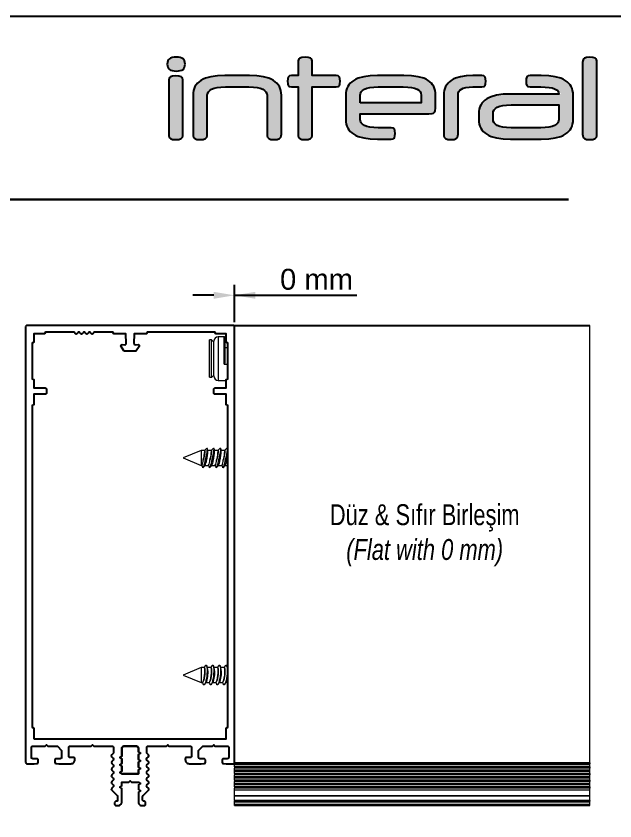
# Model space of a CAD drawing. Header units: millimetres. Extents: x 226 to 1066, y 456 to 1447.
# Drawn here: x 781.6 to 853.3, y 656.7 to 753 of the extents above; entities that cross this region are included whole.
import ezdxf

# ---------------------------------------------------------------- set-up
doc = ezdxf.new("R2010")
doc.units = ezdxf.units.MM
for name, color, linetype in [('ANTET', 140, 'Continuous'), ('Layer1', 7, 'Continuous'), ('PROFIL', 7, 'Continuous'), ('SLD-0', 179, 'Continuous'), ('yazı_numara_k', 11, 'Continuous')]:
    doc.layers.add(name, color=color, linetype=linetype)
doc.styles.add('SLDTEXTSTYLE3', font='TXT', dxfattribs={"width": 0.75})
doc.styles.get("Standard").update_dxf_attribs({"font": 'arial.ttf'})
doc.dimstyles.new('ISO-25$0', dxfattribs={"dimtxt": 2.5, "dimasz": 2.5, "dimexe": 1.25, "dimexo": 0.625, "dimtad": 1, "dimdec": 1, "dimtxsty": 'Standard', "dimcen": 2.5, "dimadec": 0, "dimazin": 0, "dimtfac": 1, "dimtdec": 1, "dimtmove": 0, "dimatfit": 3, "dimfxl": 1, "dimarcsym": 0})

# ---------------------------------------------------------------- blocks, each defined once
blk = doc.blocks.new('İnteral Logo - 2D')
at = {"layer": 'PROFIL', "ltscale": 10}
h = blk.add_hatch(color=7, dxfattribs=at)
h.paths.add_polyline_path([(2732.468, 1117.799), (2732.468, 1124.161), (2732.455, 1124.34), (2732.415, 1124.485), (2732.347, 1124.596), (2732.253, 1124.673), (2731.983, 1124.764), (2731.606, 1124.795), (2731.23, 1124.764), (2730.966, 1124.673), (2730.874, 1124.596), (2730.809, 1124.485), (2730.77, 1124.34), (2730.757, 1124.161), (2730.757, 1117.799), (2730.77, 1117.62), (2730.809, 1117.476), (2730.874, 1117.364), (2730.966, 1117.287), (2731.23, 1117.196), (2731.606, 1117.166), (2731.983, 1117.196), (2732.253, 1117.287), (2732.347, 1117.364), (2732.415, 1117.476), (2732.455, 1117.62)])
h.paths.add_polyline_path([(2732.724, 1126.21), (2732.709, 1126.411), (2732.662, 1126.584), (2732.584, 1126.728), (2732.475, 1126.844), (2732.33, 1126.932), (2732.146, 1126.995), (2731.923, 1127.033), (2731.66, 1127.046), (2731.396, 1127.033), (2731.173, 1126.995), (2730.989, 1126.932), (2730.844, 1126.844), (2730.735, 1126.728), (2730.657, 1126.584), (2730.61, 1126.411), (2730.595, 1126.21), (2730.61, 1126.009), (2730.657, 1125.836), (2730.735, 1125.692), (2730.844, 1125.576), (2730.989, 1125.488), (2731.173, 1125.425), (2731.396, 1125.387), (2731.66, 1125.374), (2731.923, 1125.387), (2732.146, 1125.425), (2732.33, 1125.488), (2732.475, 1125.576), (2732.584, 1125.692), (2732.662, 1125.836), (2732.709, 1126.009)])
for points in [[(2751.25, 1123.853), (2751.272, 1124.148), (2751.25, 1124.444), (2751.184, 1124.66), (2751.126, 1124.737), (2751.041, 1124.791), (2750.786, 1124.835), (2747.942, 1124.835), (2747.942, 1126.412), (2747.929, 1126.591), (2747.888, 1126.736), (2747.821, 1126.847), (2747.727, 1126.924), (2747.457, 1127.015), (2747.08, 1127.046), (2746.704, 1127.015), (2746.439, 1126.924), (2746.348, 1126.847), (2746.283, 1126.736), (2746.244, 1126.591), (2746.231, 1126.412), (2746.231, 1124.835), (2745.462, 1124.835), (2745.208, 1124.791), (2745.122, 1124.737), (2745.064, 1124.66), (2744.999, 1124.444), (2744.977, 1124.148), (2744.999, 1123.853), (2745.064, 1123.642), (2745.122, 1123.568), (2745.208, 1123.516), (2745.462, 1123.474), (2746.231, 1123.474), (2746.231, 1117.799), (2746.244, 1117.62), (2746.283, 1117.476), (2746.348, 1117.364), (2746.439, 1117.287), (2746.704, 1117.196), (2747.08, 1117.166), (2747.457, 1117.196), (2747.727, 1117.287), (2747.821, 1117.364), (2747.888, 1117.476), (2747.929, 1117.62), (2747.942, 1117.799), (2747.942, 1123.474), (2750.786, 1123.474), (2751.041, 1123.516), (2751.126, 1123.568), (2751.184, 1123.642)], [(2743.863, 1123.727), (2743.699, 1123.919), (2743.505, 1124.093), (2743.282, 1124.249), (2743.029, 1124.386), (2742.746, 1124.505), (2742.09, 1124.689), (2741.315, 1124.798), (2740.421, 1124.835), (2737.483, 1124.835), (2736.589, 1124.798), (2735.814, 1124.689), (2735.158, 1124.505), (2734.875, 1124.386), (2734.622, 1124.249), (2734.398, 1124.093), (2734.204, 1123.919), (2734.04, 1123.727), (2733.906, 1123.516), (2733.802, 1123.287), (2733.728, 1123.04), (2733.683, 1122.774), (2733.668, 1122.49), (2733.668, 1117.799), (2733.681, 1117.62), (2733.72, 1117.476), (2733.786, 1117.364), (2733.877, 1117.287), (2734.141, 1117.196), (2734.517, 1117.166), (2734.895, 1117.196), (2735.164, 1117.287), (2735.259, 1117.364), (2735.326, 1117.476), (2735.366, 1117.62), (2735.38, 1117.799), (2735.38, 1122.975), (2736.482, 1123.438), (2737.537, 1123.474), (2741.338, 1123.474), (2742.524, 1122.975), (2742.524, 1117.799), (2742.537, 1117.62), (2742.576, 1117.476), (2742.641, 1117.364), (2742.733, 1117.287), (2742.997, 1117.196), (2743.373, 1117.166), (2743.75, 1117.196), (2744.02, 1117.287), (2744.114, 1117.364), (2744.182, 1117.476), (2744.222, 1117.62), (2744.236, 1117.799), (2744.236, 1122.49), (2744.221, 1122.774), (2744.176, 1123.04), (2744.102, 1123.287), (2743.997, 1123.516)], [(2768.678, 1123.853), (2768.7, 1124.148), (2768.678, 1124.444), (2768.613, 1124.66), (2768.555, 1124.737), (2768.469, 1124.791), (2768.215, 1124.835), (2767.164, 1124.835), (2766.365, 1124.799), (2765.666, 1124.69), (2765.067, 1124.509), (2764.805, 1124.391), (2764.569, 1124.256), (2764.359, 1124.101), (2764.177, 1123.929), (2764.023, 1123.737), (2763.896, 1123.528), (2763.798, 1123.299), (2763.728, 1123.053), (2763.686, 1122.787), (2763.672, 1122.503), (2763.672, 1117.799), (2763.685, 1117.62), (2763.725, 1117.476), (2763.79, 1117.364), (2763.882, 1117.287), (2764.146, 1117.196), (2764.522, 1117.166), (2764.899, 1117.196), (2765.169, 1117.287), (2765.263, 1117.364), (2765.33, 1117.476), (2765.371, 1117.62), (2765.384, 1117.799), (2765.384, 1122.503), (2765.409, 1122.72), (2765.482, 1122.911), (2765.604, 1123.077), (2765.775, 1123.218), (2766.009, 1123.33), (2766.318, 1123.41), (2766.703, 1123.458), (2767.164, 1123.474), (2768.215, 1123.474), (2768.469, 1123.516), (2768.555, 1123.568), (2768.613, 1123.642)]]:
    blk.add_hatch(color=7, dxfattribs=at).paths.add_polyline_path(points)
at = {"layer": 'PROFIL', "ltscale": 10, "true_color": 0xfed100}
blk.add_hatch(color=40, dxfattribs=at).paths.add_polyline_path([(2781.992, 1126.412), (2781.979, 1126.591), (2781.938, 1126.736), (2781.871, 1126.847), (2781.776, 1126.924), (2781.507, 1127.015), (2781.13, 1127.046), (2780.754, 1127.015), (2780.489, 1126.924), (2780.398, 1126.847), (2780.332, 1126.736), (2780.293, 1126.591), (2780.28, 1126.412), (2780.28, 1117.799), (2780.293, 1117.62), (2780.332, 1117.476), (2780.398, 1117.364), (2780.489, 1117.287), (2780.754, 1117.196), (2781.13, 1117.166), (2781.507, 1117.196), (2781.776, 1117.287), (2781.871, 1117.364), (2781.938, 1117.476), (2781.979, 1117.62), (2781.992, 1117.799)])
at = {"layer": 'PROFIL', "ltscale": 10}
h = blk.add_hatch(color=7, dxfattribs=at)
h.paths.add_polyline_path([(2759.814, 1124.799), (2758.874, 1124.835), (2755.76, 1124.835), (2754.866, 1124.799), (2754.091, 1124.689), (2753.436, 1124.505), (2753.153, 1124.386), (2752.899, 1124.249), (2752.676, 1124.093), (2752.482, 1123.919), (2752.318, 1123.727), (2752.184, 1123.516), (2752.08, 1123.287), (2752.005, 1123.04), (2751.961, 1122.774), (2751.946, 1122.49), (2751.946, 1119.565), (2751.961, 1119.281), (2752.005, 1119.015), (2752.08, 1118.768), (2752.184, 1118.539), (2752.318, 1118.328), (2752.482, 1118.136), (2752.676, 1117.962), (2752.899, 1117.806), (2753.153, 1117.668), (2753.436, 1117.549), (2754.091, 1117.366), (2754.866, 1117.256), (2755.76, 1117.219), (2757.364, 1117.219), (2757.619, 1117.263), (2757.704, 1117.318), (2757.762, 1117.395), (2757.827, 1117.61), (2757.849, 1117.907), (2757.827, 1118.202), (2757.762, 1118.412), (2757.704, 1118.486), (2757.619, 1118.539), (2757.364, 1118.581), (2754.843, 1118.581), (2753.657, 1119.091), (2753.657, 1120.252), (2761.88, 1120.252), (2762.301, 1120.289), (2762.443, 1120.336), (2762.54, 1120.401), (2762.605, 1120.49), (2762.651, 1120.609), (2762.688, 1120.94), (2762.688, 1122.49), (2762.674, 1122.777), (2762.632, 1123.045), (2762.562, 1123.294), (2762.464, 1123.524), (2762.338, 1123.735), (2762.184, 1123.928), (2762.002, 1124.101), (2761.792, 1124.256), (2761.55, 1124.391), (2761.274, 1124.509), (2760.614, 1124.69)])
h.paths.add_polyline_path([(2760.977, 1121.587), (2760.977, 1122.49), (2760.945, 1122.712), (2760.85, 1122.908), (2760.692, 1123.076), (2760.471, 1123.218), (2760.178, 1123.33), (2759.806, 1123.41), (2759.353, 1123.458), (2758.82, 1123.474), (2755.814, 1123.474), (2755.287, 1123.456), (2754.837, 1123.403), (2754.465, 1123.315), (2754.17, 1123.191), (2753.946, 1123.041), (2753.785, 1122.874), (2753.689, 1122.69), (2753.657, 1122.49), (2753.657, 1121.587)], flags=16)
at = {"layer": 'PROFIL', "ltscale": 10, "true_color": 0xfed100}
h = blk.add_hatch(color=40, dxfattribs=at)
h.paths.add_polyline_path([(2779.148, 1119.565), (2779.148, 1122.49), (2779.133, 1122.774), (2779.088, 1123.04), (2779.014, 1123.287), (2778.91, 1123.516), (2778.776, 1123.727), (2778.612, 1123.919), (2778.418, 1124.093), (2778.194, 1124.249), (2777.941, 1124.386), (2777.658, 1124.505), (2777.002, 1124.689), (2776.228, 1124.799), (2775.334, 1124.835), (2774.012, 1124.835), (2773.756, 1124.793), (2773.669, 1124.74), (2773.608, 1124.667), (2773.537, 1124.453), (2773.514, 1124.148), (2773.537, 1123.853), (2773.608, 1123.642), (2773.669, 1123.568), (2773.756, 1123.516), (2774.012, 1123.474), (2776.262, 1123.474), (2776.931, 1123.251), (2777.152, 1123.13), (2777.71, 1122.625), (2771.667, 1122.625), (2770.773, 1122.588), (2769.998, 1122.478), (2769.343, 1122.295), (2769.059, 1122.176), (2768.806, 1122.038), (2768.583, 1121.883), (2768.389, 1121.708), (2768.225, 1121.516), (2768.091, 1121.305), (2767.987, 1121.076), (2767.912, 1120.829), (2767.867, 1120.563), (2767.852, 1120.279), (2767.852, 1119.565), (2767.867, 1119.281), (2767.912, 1119.015), (2767.987, 1118.768), (2768.091, 1118.539), (2768.225, 1118.328), (2768.389, 1118.136), (2768.583, 1117.962), (2768.806, 1117.806), (2769.059, 1117.668), (2769.343, 1117.549), (2769.998, 1117.366), (2770.773, 1117.256), (2771.667, 1117.219), (2775.334, 1117.219), (2776.228, 1117.256), (2777.002, 1117.366), (2777.658, 1117.549), (2777.941, 1117.668), (2778.194, 1117.806), (2778.418, 1117.962), (2778.612, 1118.136), (2778.776, 1118.328), (2778.91, 1118.539), (2779.014, 1118.768), (2779.088, 1119.015), (2779.133, 1119.281)])
h.paths.add_polyline_path([(2777.436, 1119.091), (2776.334, 1118.617), (2775.28, 1118.581), (2770.75, 1118.581), (2769.564, 1119.091), (2769.564, 1120.819), (2770.666, 1121.282), (2771.721, 1121.317), (2777.436, 1121.317)], flags=16)
at = {"layer": 'PROFIL', "color": 7, "ltscale": 10}
for points in [[(2732.724, 1126.21), (2732.709, 1126.411), (2732.662, 1126.584), (2732.584, 1126.728), (2732.475, 1126.844), (2732.33, 1126.932), (2732.146, 1126.995), (2731.923, 1127.033), (2731.66, 1127.046), (2731.396, 1127.033), (2731.173, 1126.995), (2730.989, 1126.932), (2730.844, 1126.844), (2730.735, 1126.728), (2730.657, 1126.584), (2730.61, 1126.411), (2730.595, 1126.21), (2730.61, 1126.009), (2730.657, 1125.836), (2730.735, 1125.692), (2730.844, 1125.576), (2730.989, 1125.488), (2731.173, 1125.425), (2731.396, 1125.387), (2731.66, 1125.374), (2731.923, 1125.387), (2732.146, 1125.425), (2732.33, 1125.488), (2732.475, 1125.576), (2732.584, 1125.692), (2732.662, 1125.836), (2732.709, 1126.009)], [(2751.25, 1123.853), (2751.272, 1124.148), (2751.25, 1124.444), (2751.184, 1124.66), (2751.126, 1124.737), (2751.041, 1124.791), (2750.786, 1124.835), (2747.942, 1124.835), (2747.942, 1126.412), (2747.929, 1126.591), (2747.888, 1126.736), (2747.821, 1126.847), (2747.727, 1126.924), (2747.457, 1127.015), (2747.08, 1127.046), (2746.704, 1127.015), (2746.439, 1126.924), (2746.348, 1126.847), (2746.283, 1126.736), (2746.244, 1126.591), (2746.231, 1126.412), (2746.231, 1124.835), (2745.462, 1124.835), (2745.208, 1124.791), (2745.122, 1124.737), (2745.064, 1124.66), (2744.999, 1124.444), (2744.977, 1124.148), (2744.999, 1123.853), (2745.064, 1123.642), (2745.122, 1123.568), (2745.208, 1123.516), (2745.462, 1123.474), (2746.231, 1123.474), (2746.231, 1117.799), (2746.244, 1117.62), (2746.283, 1117.476), (2746.348, 1117.364), (2746.439, 1117.287), (2746.704, 1117.196), (2747.08, 1117.166), (2747.457, 1117.196), (2747.727, 1117.287), (2747.821, 1117.364), (2747.888, 1117.476), (2747.929, 1117.62), (2747.942, 1117.799), (2747.942, 1123.474), (2750.786, 1123.474), (2751.041, 1123.516), (2751.126, 1123.568), (2751.184, 1123.642)], [(2732.468, 1117.799), (2732.468, 1124.161), (2732.455, 1124.34), (2732.415, 1124.485), (2732.347, 1124.596), (2732.253, 1124.673), (2731.983, 1124.764), (2731.606, 1124.795), (2731.23, 1124.764), (2730.966, 1124.673), (2730.874, 1124.596), (2730.809, 1124.485), (2730.77, 1124.34), (2730.757, 1124.161), (2730.757, 1117.799), (2730.77, 1117.62), (2730.809, 1117.476), (2730.874, 1117.364), (2730.966, 1117.287), (2731.23, 1117.196), (2731.606, 1117.166), (2731.983, 1117.196), (2732.253, 1117.287), (2732.347, 1117.364), (2732.415, 1117.476), (2732.455, 1117.62)], [(2743.863, 1123.727), (2743.699, 1123.919), (2743.505, 1124.093), (2743.282, 1124.249), (2743.029, 1124.386), (2742.746, 1124.505), (2742.09, 1124.689), (2741.315, 1124.798), (2740.421, 1124.835), (2737.483, 1124.835), (2736.589, 1124.798), (2735.814, 1124.689), (2735.158, 1124.505), (2734.875, 1124.386), (2734.622, 1124.249), (2734.398, 1124.093), (2734.204, 1123.919), (2734.04, 1123.727), (2733.906, 1123.516), (2733.802, 1123.287), (2733.728, 1123.04), (2733.683, 1122.774), (2733.668, 1122.49), (2733.668, 1117.799), (2733.681, 1117.62), (2733.72, 1117.476), (2733.786, 1117.364), (2733.877, 1117.287), (2734.141, 1117.196), (2734.517, 1117.166), (2734.895, 1117.196), (2735.164, 1117.287), (2735.259, 1117.364), (2735.326, 1117.476), (2735.366, 1117.62), (2735.38, 1117.799), (2735.38, 1122.49), (2735.412, 1122.69), (2735.508, 1122.874), (2735.668, 1123.041), (2735.892, 1123.191), (2736.187, 1123.315), (2736.559, 1123.403), (2737.009, 1123.456), (2737.537, 1123.474), (2740.367, 1123.474), (2740.895, 1123.456), (2741.344, 1123.403), (2741.717, 1123.315), (2742.012, 1123.191), (2742.236, 1123.041), (2742.396, 1122.874), (2742.492, 1122.69), (2742.524, 1122.49), (2742.524, 1117.799), (2742.537, 1117.62), (2742.576, 1117.476), (2742.641, 1117.364), (2742.733, 1117.287), (2742.997, 1117.196), (2743.373, 1117.166), (2743.75, 1117.196), (2744.02, 1117.287), (2744.114, 1117.364), (2744.182, 1117.476), (2744.222, 1117.62), (2744.236, 1117.799), (2744.236, 1122.49), (2744.221, 1122.774), (2744.176, 1123.04), (2744.102, 1123.287), (2743.997, 1123.516)], [(2762.002, 1124.101), (2761.792, 1124.256), (2761.55, 1124.391), (2761.274, 1124.509), (2760.614, 1124.69), (2759.814, 1124.799), (2758.874, 1124.835), (2755.76, 1124.835), (2754.866, 1124.799), (2754.091, 1124.689), (2753.436, 1124.505), (2753.153, 1124.386), (2752.899, 1124.249), (2752.676, 1124.093), (2752.482, 1123.919), (2752.318, 1123.727), (2752.184, 1123.516), (2752.08, 1123.287), (2752.005, 1123.04), (2751.961, 1122.774), (2751.946, 1122.49), (2751.946, 1119.565), (2751.961, 1119.281), (2752.005, 1119.015), (2752.08, 1118.768), (2752.184, 1118.539), (2752.318, 1118.328), (2752.482, 1118.136), (2752.676, 1117.962), (2752.899, 1117.806), (2753.153, 1117.668), (2753.436, 1117.549), (2754.091, 1117.366), (2754.866, 1117.256), (2755.76, 1117.219), (2757.364, 1117.219), (2757.619, 1117.263), (2757.704, 1117.318), (2757.762, 1117.395), (2757.827, 1117.61), (2757.849, 1117.907), (2757.827, 1118.202), (2757.762, 1118.412), (2757.704, 1118.486), (2757.619, 1118.539), (2757.364, 1118.581), (2755.814, 1118.581), (2755.287, 1118.599), (2754.837, 1118.653), (2754.465, 1118.744), (2754.17, 1118.871), (2753.946, 1119.023), (2753.785, 1119.189), (2753.689, 1119.37), (2753.657, 1119.565), (2753.657, 1120.252), (2761.88, 1120.252), (2762.301, 1120.289), (2762.443, 1120.336), (2762.54, 1120.401), (2762.605, 1120.49), (2762.651, 1120.609), (2762.688, 1120.94), (2762.688, 1122.49), (2762.674, 1122.777), (2762.632, 1123.045), (2762.562, 1123.294), (2762.464, 1123.524), (2762.338, 1123.735), (2762.184, 1123.928)], [(2768.678, 1123.853), (2768.7, 1124.148), (2768.678, 1124.444), (2768.613, 1124.66), (2768.555, 1124.737), (2768.469, 1124.791), (2768.215, 1124.835), (2767.164, 1124.835), (2766.365, 1124.799), (2765.666, 1124.69), (2765.067, 1124.509), (2764.805, 1124.391), (2764.569, 1124.256), (2764.359, 1124.101), (2764.177, 1123.929), (2764.023, 1123.737), (2763.896, 1123.528), (2763.798, 1123.299), (2763.728, 1123.053), (2763.686, 1122.787), (2763.672, 1122.503), (2763.672, 1117.799), (2763.685, 1117.62), (2763.725, 1117.476), (2763.79, 1117.364), (2763.882, 1117.287), (2764.146, 1117.196), (2764.522, 1117.166), (2764.899, 1117.196), (2765.169, 1117.287), (2765.263, 1117.364), (2765.33, 1117.476), (2765.371, 1117.62), (2765.384, 1117.799), (2765.384, 1122.503), (2765.409, 1122.72), (2765.482, 1122.911), (2765.604, 1123.077), (2765.775, 1123.218), (2766.009, 1123.33), (2766.318, 1123.41), (2766.703, 1123.458), (2767.164, 1123.474), (2768.215, 1123.474), (2768.469, 1123.516), (2768.555, 1123.568), (2768.613, 1123.642)], [(2753.657, 1121.587), (2753.657, 1122.49), (2753.689, 1122.69), (2753.785, 1122.874), (2753.946, 1123.041), (2754.17, 1123.191), (2754.465, 1123.315), (2754.837, 1123.403), (2755.287, 1123.456), (2755.814, 1123.474), (2758.82, 1123.474), (2759.353, 1123.458), (2759.806, 1123.41), (2760.178, 1123.33), (2760.471, 1123.218), (2760.692, 1123.076), (2760.85, 1122.908), (2760.945, 1122.712), (2760.977, 1122.49), (2760.977, 1121.587)]]:
    blk.add_lwpolyline(points, close=True, dxfattribs=at)
at = {"layer": 'PROFIL', "color": 40, "ltscale": 10, "true_color": 0xfed100}
for points in [[(2781.992, 1117.799), (2781.992, 1126.412), (2781.979, 1126.591), (2781.938, 1126.736), (2781.871, 1126.847), (2781.776, 1126.924), (2781.507, 1127.015), (2781.13, 1127.046), (2780.754, 1127.015), (2780.489, 1126.924), (2780.398, 1126.847), (2780.332, 1126.736), (2780.293, 1126.591), (2780.28, 1126.412), (2780.28, 1117.799), (2780.293, 1117.62), (2780.332, 1117.476), (2780.398, 1117.364), (2780.489, 1117.287), (2780.754, 1117.196), (2781.13, 1117.166), (2781.507, 1117.196), (2781.776, 1117.287), (2781.871, 1117.364), (2781.938, 1117.476), (2781.979, 1117.62)], [(2779.148, 1119.565), (2779.148, 1122.49), (2779.133, 1122.774), (2779.088, 1123.04), (2779.014, 1123.287), (2778.91, 1123.516), (2778.776, 1123.727), (2778.612, 1123.919), (2778.418, 1124.093), (2778.194, 1124.249), (2777.941, 1124.386), (2777.658, 1124.505), (2777.002, 1124.689), (2776.228, 1124.799), (2775.334, 1124.835), (2774.012, 1124.835), (2773.756, 1124.793), (2773.669, 1124.74), (2773.608, 1124.667), (2773.537, 1124.453), (2773.514, 1124.148), (2773.537, 1123.853), (2773.608, 1123.642), (2773.669, 1123.568), (2773.756, 1123.516), (2774.012, 1123.474), (2775.28, 1123.474), (2775.812, 1123.46), (2776.265, 1123.418), (2776.638, 1123.349), (2776.931, 1123.251), (2777.152, 1123.13), (2777.31, 1122.987), (2777.405, 1122.823), (2777.436, 1122.638), (2777.436, 1122.625), (2771.667, 1122.625), (2770.773, 1122.588), (2769.998, 1122.478), (2769.343, 1122.295), (2769.059, 1122.176), (2768.806, 1122.038), (2768.583, 1121.883), (2768.389, 1121.708), (2768.225, 1121.516), (2768.091, 1121.305), (2767.987, 1121.076), (2767.912, 1120.829), (2767.867, 1120.563), (2767.852, 1120.279), (2767.852, 1119.565), (2767.867, 1119.281), (2767.912, 1119.015), (2767.987, 1118.768), (2768.091, 1118.539), (2768.225, 1118.328), (2768.389, 1118.136), (2768.583, 1117.962), (2768.806, 1117.806), (2769.059, 1117.668), (2769.343, 1117.549), (2769.998, 1117.366), (2770.773, 1117.256), (2771.667, 1117.219), (2775.334, 1117.219), (2776.228, 1117.256), (2777.002, 1117.366), (2777.658, 1117.549), (2777.941, 1117.668), (2778.194, 1117.806), (2778.418, 1117.962), (2778.612, 1118.136), (2778.776, 1118.328), (2778.91, 1118.539), (2779.014, 1118.768), (2779.088, 1119.015), (2779.133, 1119.281)], [(2769.564, 1119.565), (2769.564, 1120.333), (2769.596, 1120.534), (2769.692, 1120.717), (2769.852, 1120.884), (2770.077, 1121.034), (2770.371, 1121.158), (2770.744, 1121.246), (2771.194, 1121.299), (2771.721, 1121.317), (2777.436, 1121.317), (2777.436, 1119.565), (2777.404, 1119.37), (2777.308, 1119.189), (2777.148, 1119.023), (2776.924, 1118.871), (2776.629, 1118.744), (2776.257, 1118.653), (2775.807, 1118.599), (2775.28, 1118.581), (2771.721, 1118.581), (2771.194, 1118.599), (2770.744, 1118.653), (2770.371, 1118.744), (2770.077, 1118.871), (2769.852, 1119.023), (2769.692, 1119.189), (2769.596, 1119.37)]]:
    blk.add_lwpolyline(points, close=True, dxfattribs=at)
blk = doc.blocks.new('MN50.S.1')
at = {"color": 252}
blk.add_lwpolyline([(9907.25, 888.558), (9907.25, 1185.558), (10117.25, 1185.558), (10117.25, 888.558)], close=True, dxfattribs=at)
at = {"color": 0, "const_width": 0.3}
blk.add_lwpolyline([(9915.277, 1163.602), (10109.255, 1163.602)], dxfattribs=at)
at = {"layer": 'yazı_numara_k', "color": 140}
blk.add_blockref('İnteral Logo - 2D', (7330.652, 53.602), dxfattribs=at)
blk = doc.blocks.new('*D19')
at = {"color": 0, "lineweight": -2, "transparency": 16777216}
for p, q in [((807.773, 716.395), (807.773, 720.861)), ((807.773, 716.536), (807.773, 720.861)), ((805.273, 719.611), (802.773, 719.611)), ((807.773, 719.611), (822.381, 719.611)), ((807.773, 719.611), (807.773, 719.611))]:
    blk.add_line(p, q, dxfattribs=at)
at = {"color": 0, "transparency": 16777216}
for points in [[(805.273, 719.194), (805.273, 720.028), (807.773, 719.611)], [(810.273, 720.028), (810.273, 719.194), (807.773, 719.611)]]:
    blk.add_solid(points, dxfattribs=at)
at = {"layer": 'Defpoints', "color": 0, "transparency": 16777216}
for p in [(807.773, 719.611), (807.773, 715.911), (807.773, 715.77)]:
    blk.add_point(p, dxfattribs=at)
at = {"color": 0, "transparency": 16777216, "insert": (817.577, 721.512), "char_height": 2.5, "attachment_point": 5}
blk.add_mtext('{0 mm}', dxfattribs=at)
blk = doc.blocks.new('K.F.İ.6D')
at = {"color": 7, "linetype": 'Continuous', "lineweight": 15}
for p, q in [((599.023, 716.011), (597.765, 716.011)), ((597.773, 666.511), (597.773, 715.912)), ((597.773, 663.661), (597.773, 715.912)), ((597.773, 663.661), (597.773, 715.912)), ((640.273, 715.911), (597.773, 715.911)), ((640.273, 716.011), (599.023, 716.011)), ((640.273, 715.911), (640.273, 716.011)), ((640.273, 663.611), (640.273, 715.911)), ((595.013, 714.278), (594.79, 714.278)), ((594.79, 709.798), (594.79, 714.278)), ((595.28, 714.011), (595.013, 714.278)), ((595.013, 709.798), (595.013, 714.278)), ((596.507, 714.651), (595.813, 714.651)), ((596.613, 714.544), (596.613, 711.576)), ((595.28, 709.958), (595.28, 714.118)), ((596.973, 713.318), (596.613, 713.318)), ((596.507, 711.371), (596.973, 711.371)), ((594.79, 709.798), (595.013, 709.798)), ((595.013, 709.798), (595.28, 710.064)), ((595.813, 709.424), (596.773, 709.424)), ((593.773, 701.031), (591.623, 700.136)), ((594.207, 701.031), (593.773, 701.031)), ((593.773, 701.031), (593.773, 699.241)), ((594.459, 701.305), (594.204, 701.049)), ((594.589, 701.016), (594.479, 701.301)), ((595.007, 701.031), (594.579, 701.031)), ((595.259, 701.305), (595.004, 701.049)), ((595.389, 701.016), (595.279, 701.301)), ((595.807, 701.031), (595.379, 701.031)), ((596.059, 701.305), (595.804, 701.049)), ((596.189, 701.016), (596.079, 701.301)), ((596.607, 701.031), (596.179, 701.031)), ((596.859, 701.305), (596.604, 701.049)), ((596.973, 701.056), (596.879, 701.301)), ((591.623, 700.136), (593.773, 699.241)), ((593.773, 699.241), (593.868, 699.241)), ((593.86, 699.25), (593.968, 698.971)), ((593.987, 698.967), (594.243, 699.223)), ((594.255, 699.241), (594.668, 699.241)), ((594.66, 699.25), (594.768, 698.971)), ((594.787, 698.967), (595.043, 699.223)), ((595.055, 699.241), (595.468, 699.241)), ((595.46, 699.25), (595.568, 698.971)), ((595.587, 698.967), (595.843, 699.223)), ((595.855, 699.241), (596.268, 699.241)), ((596.26, 699.25), (596.368, 698.971)), ((596.387, 698.967), (596.643, 699.223)), ((596.655, 699.241), (596.973, 699.241)), ((593.773, 675.031), (591.623, 674.136)), ((594.115, 675.031), (593.773, 675.031)), ((593.773, 675.031), (593.773, 673.241)), ((594.279, 675.283), (594.084, 675.031)), ((594.544, 674.995), (594.414, 675.268)), ((594.915, 675.031), (594.527, 675.031)), ((595.079, 675.283), (594.884, 675.031)), ((595.344, 674.995), (595.214, 675.268)), ((595.715, 675.031), (595.327, 675.031)), ((595.879, 675.283), (595.684, 675.031)), ((596.144, 674.995), (596.014, 675.268)), ((596.515, 675.031), (596.127, 675.031)), ((596.679, 675.283), (596.484, 675.031)), ((596.944, 674.995), (596.814, 675.268)), ((596.973, 675.031), (596.927, 675.031)), ((591.623, 674.136), (593.773, 673.241)), ((593.773, 673.241), (593.94, 673.241)), ((593.92, 673.241), (594.032, 673.004)), ((594.167, 672.989), (594.377, 673.26)), ((594.362, 673.241), (594.74, 673.241)), ((594.423, 673.343), (594.377, 673.26)), ((594.72, 673.241), (594.832, 673.004)), ((594.967, 672.989), (595.177, 673.26)), ((595.162, 673.241), (595.54, 673.241)), ((595.223, 673.343), (595.177, 673.26)), ((595.52, 673.241), (595.632, 673.004)), ((595.767, 672.989), (595.977, 673.26)), ((595.962, 673.241), (596.34, 673.241)), ((596.023, 673.343), (595.977, 673.26)), ((596.32, 673.241), (596.432, 673.004)), ((596.567, 672.989), (596.973, 673.514)), ((597.773, 663.611), (597.773, 666.511)), ((597.773, 663.611), (597.773, 663.511)), ((597.773, 663.371), (597.773, 663.511)), ((597.773, 663.159), (597.773, 663.371)), ((597.773, 663.159), (597.773, 662.971)), ((640.273, 663.611), (640.273, 663.511)), ((640.273, 663.371), (640.273, 663.511)), ((640.273, 663.159), (640.273, 663.371)), ((640.273, 663.159), (640.273, 662.971)), ((597.773, 662.759), (597.773, 662.971)), ((597.773, 662.571), (597.773, 662.759)), ((597.773, 662.359), (597.773, 662.571)), ((597.773, 662.359), (597.773, 662.171)), ((597.773, 661.959), (597.773, 662.171)), ((640.273, 662.759), (640.273, 662.971)), ((640.273, 662.571), (640.273, 662.759)), ((640.273, 662.359), (640.273, 662.571)), ((640.273, 662.359), (640.273, 662.171)), ((640.273, 661.959), (640.273, 662.171)), ((597.773, 661.771), (597.773, 661.959)), ((597.773, 661.559), (597.773, 661.771)), ((597.773, 661.559), (597.773, 661.371)), ((597.773, 661.159), (597.773, 661.371)), ((640.273, 661.771), (640.273, 661.959)), ((640.273, 661.559), (640.273, 661.771)), ((640.273, 661.559), (640.273, 661.371)), ((640.273, 661.159), (640.273, 661.371)), ((597.773, 660.971), (597.773, 661.159)), ((597.773, 660.759), (597.773, 660.971)), ((597.773, 660.759), (597.773, 660.571)), ((597.773, 660.359), (597.773, 660.571)), ((597.773, 659.682), (597.773, 660.359)), ((640.273, 660.971), (640.273, 661.159)), ((640.273, 660.759), (640.273, 660.971)), ((640.273, 660.759), (640.273, 660.571)), ((640.273, 660.359), (640.273, 660.571)), ((640.273, 659.682), (640.273, 660.359)), ((597.773, 659.611), (597.773, 659.682)), ((597.773, 659.111), (597.773, 659.611)), ((640.273, 659.611), (640.273, 659.682)), ((640.273, 659.111), (640.273, 659.611)), ((597.773, 659.111), (597.773, 659.011)), ((597.773, 658.911), (597.773, 659.011)), ((597.773, 658.611), (597.773, 658.911)), ((597.773, 658.511), (597.773, 658.611)), ((640.273, 659.111), (640.273, 659.011)), ((640.273, 658.911), (640.273, 659.011)), ((640.273, 658.611), (640.273, 658.911)), ((640.273, 658.511), (640.273, 658.611))]:
    blk.add_line(p, q, dxfattribs=at)
at = {"color": 8, "linetype": 'Continuous', "lineweight": 15}
for p, q in [((595.813, 714.651), (595.813, 709.424)), ((596.507, 711.371), (596.507, 714.651)), ((640.273, 663.611), (597.773, 663.611)), ((640.273, 663.511), (597.773, 663.511)), ((640.273, 663.371), (597.773, 663.371)), ((640.273, 663.159), (597.773, 663.159)), ((640.273, 662.971), (597.773, 662.971)), ((640.273, 662.759), (597.773, 662.759)), ((640.273, 662.571), (597.773, 662.571)), ((640.273, 662.359), (597.773, 662.359)), ((640.273, 662.171), (597.773, 662.171)), ((640.273, 661.959), (597.773, 661.959)), ((640.273, 661.771), (597.773, 661.771)), ((640.273, 661.559), (597.773, 661.559)), ((640.273, 661.371), (597.773, 661.371)), ((640.273, 661.159), (597.773, 661.159)), ((640.273, 660.971), (597.773, 660.971)), ((640.273, 660.759), (597.773, 660.759)), ((640.273, 660.571), (597.773, 660.571)), ((640.273, 660.359), (597.773, 660.359)), ((640.273, 659.682), (597.773, 659.682)), ((640.273, 659.611), (597.773, 659.611)), ((640.273, 659.111), (597.773, 659.111)), ((640.273, 659.011), (597.773, 659.011)), ((640.273, 658.911), (597.773, 658.911)), ((640.273, 658.611), (597.773, 658.611))]:
    blk.add_line(p, q, dxfattribs=at)
at = {"ltscale": 0.1}
blk.add_line((597.773, 666.511), (597.773, 666.511), dxfattribs=at)
at = {"color": 7}
blk.add_line((640.273, 658.511), (597.773, 658.511), dxfattribs=at)
at = {"color": 7, "linetype": 'Continuous', "lineweight": 15, "flags": 128}
for points in [[(596.613, 711.576), (596.599, 711.475), (596.583, 711.435), (596.552, 711.391), (596.533, 711.378), (596.511, 711.371), (596.507, 711.371)], [(594.459, 701.305), (594.468, 701.311), (594.483, 701.28), (594.483, 701.183), (594.468, 701.025), (594.439, 700.815), (594.397, 700.566), (594.345, 700.292), (594.286, 700.009), (594.223, 699.733), (594.161, 699.481), (594.102, 699.267), (594.05, 699.103), (594.008, 699), (593.979, 698.962), (593.968, 698.971)], [(594.192, 701.031), (594.205, 701.05), (594.221, 701.035), (594.221, 700.948), (594.205, 700.797), (594.174, 700.594), (594.131, 700.356), (594.079, 700.103), (594.023, 699.857)], [(595.259, 701.305), (595.268, 701.311), (595.283, 701.28), (595.283, 701.183), (595.268, 701.025), (595.239, 700.815), (595.197, 700.566), (595.145, 700.292), (595.086, 700.009), (595.023, 699.733), (594.961, 699.481), (594.902, 699.267), (594.85, 699.103), (594.808, 699), (594.779, 698.962), (594.768, 698.971)], [(594.992, 701.031), (595.005, 701.05), (595.021, 701.035), (595.021, 700.948), (595.005, 700.797), (594.974, 700.594), (594.931, 700.356), (594.879, 700.103), (594.823, 699.857)], [(596.059, 701.305), (596.068, 701.311), (596.083, 701.28), (596.083, 701.183), (596.068, 701.025), (596.039, 700.815), (595.997, 700.566), (595.945, 700.292), (595.886, 700.009), (595.823, 699.733), (595.761, 699.481), (595.702, 699.267), (595.65, 699.103), (595.608, 699), (595.579, 698.962), (595.568, 698.971)], [(595.792, 701.031), (595.805, 701.05), (595.821, 701.035), (595.821, 700.948), (595.805, 700.797), (595.774, 700.594), (595.731, 700.356), (595.679, 700.103), (595.623, 699.857)], [(596.859, 701.305), (596.868, 701.311), (596.883, 701.28), (596.883, 701.183), (596.868, 701.025), (596.839, 700.815), (596.797, 700.566), (596.745, 700.292), (596.686, 700.009), (596.623, 699.733), (596.561, 699.481), (596.502, 699.267), (596.45, 699.103), (596.408, 699), (596.379, 698.962), (596.368, 698.971)], [(596.592, 701.031), (596.605, 701.05), (596.621, 701.035), (596.621, 700.948), (596.605, 700.797), (596.574, 700.594), (596.531, 700.356), (596.479, 700.103), (596.423, 699.857)], [(594.087, 675.031), (594.131, 675.046), (594.174, 674.994), (594.205, 674.872), (594.221, 674.69), (594.221, 674.464), (594.205, 674.212), (594.174, 673.955), (594.131, 673.716), (594.079, 673.513), (594.023, 673.365)], [(594.279, 675.283), (594.286, 675.291), (594.345, 675.329), (594.397, 675.298), (594.439, 675.2), (594.468, 675.04), (594.483, 674.827), (594.483, 674.574), (594.468, 674.295), (594.439, 674.008), (594.397, 673.728), (594.345, 673.471), (594.286, 673.253), (594.223, 673.087), (594.161, 672.981), (594.102, 672.943), (594.05, 672.974), (594.032, 673.004)], [(594.887, 675.031), (594.931, 675.046), (594.974, 674.994), (595.005, 674.872), (595.021, 674.69), (595.021, 674.464), (595.005, 674.212), (594.974, 673.955), (594.931, 673.716), (594.879, 673.513), (594.823, 673.365)], [(595.079, 675.283), (595.086, 675.291), (595.145, 675.329), (595.197, 675.298), (595.239, 675.2), (595.268, 675.04), (595.283, 674.827), (595.283, 674.574), (595.268, 674.295), (595.239, 674.008), (595.197, 673.728), (595.145, 673.471), (595.086, 673.253), (595.023, 673.087), (594.961, 672.981), (594.902, 672.943), (594.85, 672.974), (594.832, 673.004)], [(595.687, 675.031), (595.731, 675.046), (595.774, 674.994), (595.805, 674.872), (595.821, 674.69), (595.821, 674.464), (595.805, 674.212), (595.774, 673.955), (595.731, 673.716), (595.679, 673.513), (595.623, 673.365)], [(595.879, 675.283), (595.886, 675.291), (595.945, 675.329), (595.997, 675.298), (596.039, 675.2), (596.068, 675.04), (596.083, 674.827), (596.083, 674.574), (596.068, 674.295), (596.039, 674.008), (595.997, 673.728), (595.945, 673.471), (595.886, 673.253), (595.823, 673.087), (595.761, 672.981), (595.702, 672.943), (595.65, 672.974), (595.632, 673.004)], [(596.487, 675.031), (596.531, 675.046), (596.574, 674.994), (596.605, 674.872), (596.621, 674.69), (596.621, 674.464), (596.605, 674.212), (596.574, 673.955), (596.531, 673.716), (596.479, 673.513), (596.423, 673.365)], [(596.679, 675.283), (596.686, 675.291), (596.745, 675.329), (596.797, 675.298), (596.839, 675.2), (596.868, 675.04), (596.883, 674.827), (596.883, 674.574), (596.868, 674.295), (596.839, 674.008), (596.797, 673.728), (596.788, 673.675)], [(596.941, 674.994), (596.947, 674.989), (596.973, 674.861)], [(593.94, 673.249), (593.951, 673.244), (594.005, 673.32), (594.023, 673.365)], [(594.74, 673.249), (594.751, 673.244), (594.805, 673.32), (594.823, 673.365)], [(595.54, 673.249), (595.551, 673.244), (595.605, 673.32), (595.623, 673.365)], [(596.34, 673.249), (596.351, 673.244), (596.405, 673.32), (596.423, 673.365)], [(596.79, 673.678), (596.745, 673.471), (596.686, 673.253), (596.623, 673.087), (596.561, 672.981), (596.502, 672.943), (596.45, 672.974), (596.432, 673.004)]]:
    blk.add_lwpolyline(points, dxfattribs=at)
at = {"ltscale": 0.1}
blk.add_lwpolyline([(586.273, 662.311), (584.273, 662.311), (584.023, 662.47), (584.273, 662.63), (584.273, 663.211), (584.023, 663.37), (584.273, 663.53), (584.273, 664.111), (584.023, 664.27), (584.273, 664.43), (584.273, 665.361, -0.414214), (584.523, 665.611), (586.023, 665.611, -0.414214), (586.273, 665.361), (586.273, 664.92), (586.523, 664.761), (586.273, 664.602), (586.273, 664.02), (586.523, 663.861), (586.273, 663.702), (586.273, 663.12), (586.523, 662.961), (586.273, 662.802)], format="xyb", close=True, dxfattribs=at)
at = {"color": 7, "linetype": 'Continuous', "lineweight": 15}
for centre, radius, start, end in [((595.813, 714.118), 0.533, 90, 180), ((596.507, 714.544), 0.107, 0, 90), ((595.813, 709.958), 0.533, 180, 270), ((587.929, 701.288), 6.659, 347.21905, 357.63709), ((588.729, 701.288), 6.659, 347.21905, 357.63709), ((589.529, 701.288), 6.659, 347.21905, 357.63709), ((587.08, 701.833), 9.95, 348.29909, 353.87659), ((590.92, 700.327), 3.139, 339.90746, 351.37751), ((591.921, 700.256), 2.541, 336.01505, 350.0006), ((591.72, 700.327), 3.139, 339.90746, 351.37751), ((592.721, 700.256), 2.541, 336.01505, 350.0006), ((592.52, 700.327), 3.139, 339.90746, 351.37751), ((593.521, 700.256), 2.541, 336.01505, 350.0006), ((593.32, 700.327), 3.139, 339.90746, 351.37751), ((594.321, 700.256), 2.541, 336.01505, 350.0006), ((591.365, 674.391), 3.233, 341.077, 10.73531), ((592.165, 674.391), 3.233, 341.077, 10.73531), ((592.965, 674.391), 3.233, 341.077, 10.73531)]:
    blk.add_arc(centre, radius, start, end, dxfattribs=at)
for centre, major_axis, ratio, start_param, end_param in [((594.018, 700.136), (0.189, 0.895), 0.071811, 4.409934, 6.298382), ((594.818, 700.136), (0.189, 0.895), 0.071811, 4.409934, 6.298382), ((595.618, 700.136), (0.189, 0.895), 0.071811, 4.409934, 6.298382), ((596.418, 700.136), (0.189, 0.895), 0.071811, 4.409934, 6.298382), ((594.018, 674.136), (0.101, 0.895), 0.193046, 3.694536, 6.304931), ((594.818, 674.136), (0.101, 0.895), 0.193046, 3.694536, 6.304931), ((595.618, 674.136), (0.101, 0.895), 0.193046, 3.694536, 6.304931), ((596.418, 674.136), (0.101, 0.895), 0.193046, 3.694536, 6.304931)]:
    blk.add_ellipse(centre, major_axis=major_axis, ratio=ratio, start_param=start_param, end_param=end_param, dxfattribs=at)
at = {"layer": 'Layer1', "color": 0, "ltscale": 10}
for points in [[(580.923, 665.611), (583.123, 665.611, -0.414214), (583.273, 665.461), (583.273, 664.835, -0.198912), (583.229, 664.729), (583.067, 664.567, 0.414213), (583.067, 664.355), (583.255, 664.167, -0.404139), (583.255, 663.955), (583.067, 663.767, 0.414214), (583.067, 663.555), (583.255, 663.367, -0.414214), (583.255, 663.155), (583.067, 662.967, 0.414214), (583.067, 662.755), (583.255, 662.567, -0.414214), (583.255, 662.355), (583.067, 662.167, 0.414214), (583.067, 661.955), (583.255, 661.767, -0.414214), (583.255, 661.555), (583.067, 661.367, 0.414214), (583.067, 661.155), (583.255, 660.967, -0.414214), (583.255, 660.755), (583.067, 660.567, 0.414214), (583.067, 660.355), (583.729, 659.693, -0.198912), (583.773, 659.587), (583.773, 659.111, -0.414214), (583.673, 659.011), (583.573, 659.011, 0.414214), (583.423, 658.861), (583.423, 658.661, 0.414214), (583.573, 658.511), (583.953, 658.511, 0.198912), (584.059, 658.555), (584.229, 658.726, 0.198913), (584.273, 658.832), (584.273, 660.552), (584.023, 660.711), (584.273, 660.87), (584.273, 661.311), (585.123, 661.311), (585.273, 661.461), (585.423, 661.311), (586.273, 661.311), (586.523, 661.152), (586.273, 660.993), (586.273, 660.411), (586.523, 660.252), (586.273, 660.093), (586.273, 658.832, 0.198913), (586.317, 658.726), (586.488, 658.555, 0.198912), (586.594, 658.511), (586.973, 658.511, 0.414214), (587.123, 658.661), (587.123, 658.861, 0.414214), (586.973, 659.011), (586.923, 659.011, -0.414214), (586.773, 659.161), (586.773, 659.587, -0.198912), (586.817, 659.693), (587.479, 660.355, 0.414214), (587.479, 660.567), (587.292, 660.755, -0.414214), (587.292, 660.967), (587.479, 661.155, 0.414214), (587.479, 661.367), (587.292, 661.555, -0.414214), (587.292, 661.767), (587.479, 661.955, 0.414214), (587.479, 662.167), (587.292, 662.355, -0.414214), (587.292, 662.567), (587.479, 662.755, 0.414214), (587.479, 662.967), (587.292, 663.155, -0.414214), (587.292, 663.367), (587.479, 663.555, 0.414214), (587.479, 663.767), (587.292, 663.955, -0.404139), (587.292, 664.167), (587.479, 664.355, 0.414213), (587.479, 664.567), (587.317, 664.729, -0.198912), (587.273, 664.835), (587.273, 665.461, -0.414214), (587.423, 665.611), (589.623, 665.611), (589.773, 665.761), (589.923, 665.611), (592.473, 665.611, -0.414214), (592.623, 665.461), (592.623, 664.411, -0.414214), (592.473, 664.261), (592.023, 664.261, 0.414214), (591.873, 664.111), (591.873, 664.011, 0.414214), (592.373, 663.511), (593.776, 663.512, 0.021753), (593.789, 663.512), (594.136, 663.543, 0.388879), (594.273, 663.692), (594.273, 663.961, 0.414214), (594.123, 664.111), (593.623, 664.111, -0.414214), (593.473, 664.261), (593.473, 665.111), (593.973, 665.611), (595.123, 665.611), (595.273, 665.761), (595.423, 665.611), (596.923, 665.611, -0.414214), (597.073, 665.461), (597.073, 664.261, -0.414214), (596.923, 664.111), (596.423, 664.111, 0.414214), (596.273, 663.961), (596.273, 663.692, 0.389143), (596.41, 663.543), (596.767, 663.512, 0.02159), (596.78, 663.511), (597.623, 663.511, 0.414214), (597.773, 663.661), (597.773, 715.861, 0.414214), (597.623, 716.011), (572.923, 716.011, 0.414214), (572.773, 715.861), (572.773, 663.661, 0.414214), (572.923, 663.511), (573.771, 663.511, 0.02182), (573.784, 663.512), (574.136, 663.543, 0.388879), (574.273, 663.692), (574.273, 663.961, 0.414214), (574.123, 664.111), (573.623, 664.111, -0.414214), (573.473, 664.261), (573.473, 665.461, -0.414214), (573.623, 665.611), (575.123, 665.611), (575.273, 665.761), (575.423, 665.611), (576.573, 665.611), (577.073, 665.111), (577.073, 664.261, -0.414214), (576.923, 664.111), (576.423, 664.111, 0.414214), (576.273, 663.961), (576.273, 663.692, 0.388879), (576.41, 663.543), (576.758, 663.512, 0.021753), (576.771, 663.512), (578.173, 663.511, 0.414214), (578.673, 664.011), (578.673, 664.111, 0.414214), (578.523, 664.261), (578.073, 664.261, -0.414214), (577.923, 664.411), (577.923, 665.461, -0.414214), (578.073, 665.611), (580.623, 665.611), (580.773, 665.761)], [(573.773, 666.511), (596.773, 666.511), (596.773, 667.761), (596.973, 667.877), (596.973, 706.396), (596.773, 706.511), (596.773, 707.761), (595.423, 707.761, -0.414214), (595.273, 707.911), (595.273, 708.361, -0.414214), (595.423, 708.511), (596.773, 708.511), (596.773, 709.511), (596.973, 709.627), (596.973, 713.896), (596.773, 714.011), (596.773, 715.011), (595.523, 715.011), (595.408, 715.211), (587.331, 715.211), (587.216, 715.011), (585.773, 715.011), (585.733, 713.853, 0.434812), (585.888, 713.698), (586.218, 713.709, -0.612801), (586.348, 713.476), (586.012, 712.977, -0.249328), (585.887, 712.911), (584.659, 712.911, -0.249328), (584.535, 712.977), (584.199, 713.476, -0.612801), (584.329, 713.709), (584.659, 713.698, 0.434812), (584.814, 713.853), (584.773, 715.011), (583.331, 715.011), (583.215, 715.211), (580.956, 715.211), (580.855, 715.036, -0.57735), (580.595, 715.036), (580.537, 715.136, 0.57735), (580.278, 715.136), (580.22, 715.036, -0.57735), (579.96, 715.036), (579.902, 715.136, 0.57735), (579.642, 715.136), (579.585, 715.036, -0.57735), (579.325, 715.036), (579.267, 715.136, 0.57735), (579.007, 715.136), (578.95, 715.036, -0.57735), (578.69, 715.036), (578.589, 715.211), (575.139, 715.211), (575.023, 715.011), (573.773, 715.011), (573.773, 714.011), (573.573, 713.896), (573.573, 709.627), (573.773, 709.511), (573.773, 708.511), (575.123, 708.511, -0.414214), (575.273, 708.361), (575.273, 707.911, -0.414214), (575.123, 707.761), (573.773, 707.761), (573.773, 706.511), (573.573, 706.396), (573.573, 667.877), (573.773, 667.761)]]:
    blk.add_lwpolyline(points, format="xyb", close=True, dxfattribs=at)
blk.add_lwpolyline([(584.273, 664.43), (584.023, 664.27), (584.273, 664.111), (584.273, 663.53), (584.023, 663.37), (584.273, 663.211), (584.273, 662.63), (584.023, 662.47), (584.273, 662.311), (586.273, 662.311), (586.273, 662.802), (586.523, 662.961), (586.273, 663.12), (586.273, 663.702), (586.523, 663.861), (586.273, 664.02), (586.273, 664.602), (586.523, 664.761), (586.273, 664.92), (586.273, 665.361, 0.414214), (586.023, 665.611), (584.523, 665.611, 0.414214), (584.273, 665.361), (584.273, 664.43)], format="xyb", dxfattribs=at)

msp = doc.modelspace()

# ---------------------------------------------------------------- block references
msp.add_blockref('K.F.İ.6D', (210, 0))
at = {"layer": 'ANTET', "color": 0}
msp.add_blockref('MN50.S.1', (-9261.523, -432.511), dxfattribs=at)

# ---------------------------------------------------------------- texts
at = {"layer": 'SLD-0', "color": 0, "insert": (830.516, 694.586), "char_height": 2.5, "attachment_point": 2, "style": 'SLDTEXTSTYLE3'}
msp.add_mtext('{\\fArial|b0|i0|c0|p0;Düz & Sıfır Birleşim\\P\\fArial|b0|i1|c0|p0;(Flat with 0 mm)}', dxfattribs=at)

# ---------------------------------------------------------------- dimensions: what is measured, and where the dimension line sits
at = {"color": 1}
dim = msp.add_linear_dim(base=(807.773, 719.611), p1=(807.773, 715.77), p2=(807.773, 715.911), text='{0 mm}', dimstyle='ISO-25$0', override={"dimtolj": 0}, dxfattribs=at)
dim.commit()
dim.dimension.update_dxf_attribs({"geometry": '*D19', "text_midpoint": (817.577, 721.512)})

doc.saveas('drawing.dxf')
